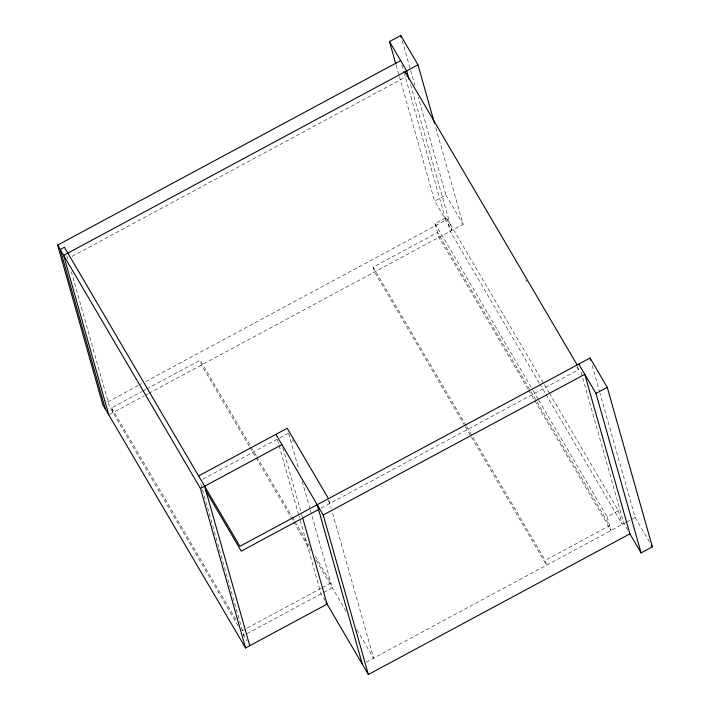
<?xml version="1.0" encoding="UTF-8"?>
<svg xmlns="http://www.w3.org/2000/svg" width="710" height="710" viewBox="0 0 710 710"><rect width="100%" height="100%" fill="white"/><g stroke="black" fill="none" stroke-linecap="round" stroke-linejoin="round"><path stroke-width="0.53" stroke-dasharray="3.55 2.66" d="M72.118 256.354L406.448 76.565M410.602 84.703L451.835 230.395L434.627 201.072L445.898 195.01L418.217 97.172M528.062 389.169L438.949 237.317L435.052 223.57L446.333 217.508L543.851 383.675M107.636 401.993L141.743 383.648M145.639 381.554L445.809 220.127L404.585 74.443M112.97 412.625L111.612 407.815L141.787 391.583M142.754 391.059L145.674 389.488M146.65 388.965L200.193 360.174L250.701 446.244M464.757 425.725L374.525 271.965L373.158 267.155L437.582 232.507L535.668 399.632M109.757 414.356L144.121 395.869M145.097 395.346L148.017 393.775M148.985 393.251L463.106 224.324L435.425 126.495M202.882 479.179L278.808 438.345M279.784 437.821L288.544 433.118M321.186 508.129L578.508 369.75L577.15 364.94M321.222 588.235L242.376 630.631L241.258 628.723M322.198 587.711L330.958 582.999L315.24 556.223M534.79 400.626L611.008 530.512L607.121 516.756L618.392 510.694L550.019 394.183M471.484 437.183L546.585 565.151L545.227 560.341L609.65 525.693L536.227 400.591M366.103 662.217L625.776 522.569M626.717 522.063L635.166 517.519L599.959 393.1M525.826 279.98L526.944 281.888M576.831 366.884L578.508 369.75M445.898 195.01L463.106 224.324M635.166 517.519L649.597 542.103M544.41 384.634L549.451 393.225M627.729 530.113L623.895 523.581L580.567 370.451M539.334 383.107L450.22 231.256L446.333 217.508M539.893 384.057L545.502 393.606M546.061 394.565L622.288 524.441L618.392 510.694M435.052 223.57L532.58 389.737M533.139 390.695L538.18 399.295M538.739 400.245L607.121 516.756M528.622 390.118L534.231 399.668M373.158 267.155L466.204 425.68M466.763 426.639L545.227 560.341M465.316 426.674L470.925 436.224M292.449 439.774L293.567 441.673M328.171 500.63L329.839 503.479M251.26 447.202L256.31 455.802M256.878 456.761L291.668 516.055M292.236 517.013L294.481 520.838M295.041 521.797L309.072 545.697M249.254 446.27L201.551 364.984L200.193 360.174M249.814 447.229L255.431 456.796M255.99 457.755L293.035 520.865M293.594 521.823L310.43 550.516M316.048 560.075L346.267 611.585M356.873 629.646L373.611 658.179L332.386 512.487M324.949 600.527L321.044 593.871L299.079 516.25M111.612 407.815L236.208 620.114M238.125 625.883L109.526 406.759L71.311 271.708M243.033 634.243L246.956 640.926M592.14 365.455L599.657 392.035M402.268 40.816L410.389 69.527M410.691 70.592L414.906 85.475M401.878 64.876L404.283 73.379M396.109 64.956L399.118 75.588M399.419 76.653L434.627 201.072M329.023 500.594L331.188 508.236M288.686 433.615L298.919 469.772M302.229 481.469L310.057 509.123M310.35 510.179L332.324 587.809L243.743 635.45L200.105 481.256M282.837 447.815L301.493 513.747M301.794 514.812L302.398 516.933M277.415 439.685L298.777 515.185M66.802 255.76L67.707 258.946"/><path stroke-width="1.06" d="M395.807 63.891L389.488 41.562L400.76 35.5L417.968 64.823L434.52 123.309M302.691 517.998L327.07 604.139L245.571 647.964L102.764 404.611L57.625 245.11L400.671 60.616M417.968 64.823L63.651 255.369L108.781 414.88M198.605 475.94L287.186 428.299L328.481 498.668M245.571 647.964L200.442 488.453L281.932 444.629M629.442 533.041L641.103 552.895L652.375 546.833L607.236 387.323L590.037 358.009L239.9 546.301L64.397 247.249L60.208 249.503L105.346 409.013M319.234 509.185L241.258 551.12L205.394 489.998M368.366 674.5L323.227 514.99L584.783 374.33L629.921 533.84L368.366 674.5L325.97 602.266M641.103 552.895L595.965 393.393L607.236 387.323M389.488 41.562L406.697 70.885L409.102 79.387M578.756 364.07L595.965 393.393M577.15 364.94L405.082 71.745L405.632 73.671M651.265 544.943L652.375 546.833M275.906 434.36L323.227 514.99M57.625 245.11L200.442 488.453M590.037 358.009L590.631 360.13M400.76 35.5L401.363 37.63M317.201 504.73L362.34 664.24M204.622 486.199L249.76 645.709"/></g></svg>
